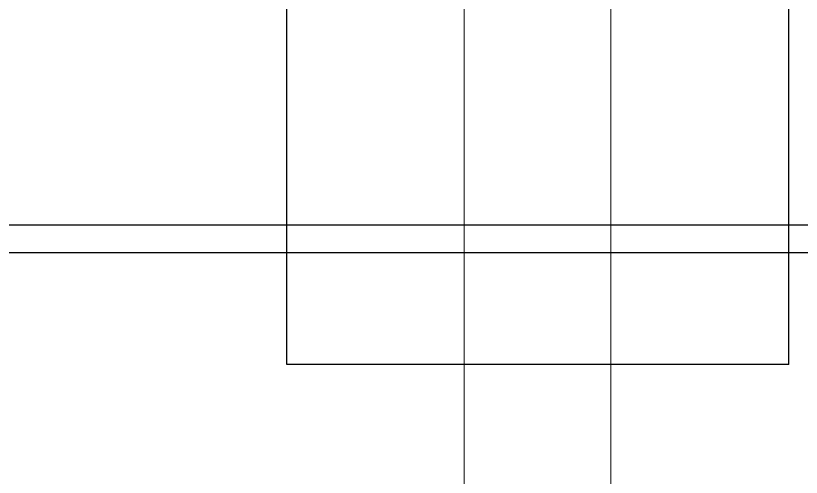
# Model space of a CAD drawing. Extents: x -1889 to 1550, y -1971 to 1122.
# Drawn here: x 1371 to 1378.04, y -879.86 to -875.73 of the extents above; entities that cross this region are included whole.
import ezdxf

# ---------------------------------------------------------------- set-up
doc = ezdxf.new("R2010")
doc.units = 0
doc.header["$LTSCALE"] = 12
doc.header["$MEASUREMENT"] = 0
doc.layers.add('4 PIPE', color=7, linetype='CONTINUOUS')
doc.layers.add('COVER', color=3, linetype='CONTINUOUS')
doc.layers.add('AM_0', color=7, linetype='CONTINUOUS', lineweight=30)

msp = doc.modelspace()

# ---------------------------------------------------------------- linework, layer by layer
at = {"layer": '4 PIPE'}
for p, q in [((1373.43198, -878.85165), (1373.43198, -872.35165)), ((1377.93198, -878.85165), (1377.93198, -872.35165)), ((1377.93198, -878.85165), (1373.43198, -878.85165))]:
    msp.add_line(p, q, dxfattribs=at)
at = {"layer": 'AM_0', "lineweight": 18}
for p, q in [((1375.0198, -869.41165), (1375.0198, -880.42715)), ((1376.3348, -880.42715), (1376.3348, -869.41165))]:
    msp.add_line(p, q, dxfattribs=at)
at = {"layer": 'COVER'}
for p, q in [((1350.05698, -877.60165), (1382.05698, -877.60165)), ((1382.05698, -877.85165), (1350.05698, -877.85165))]:
    msp.add_line(p, q, dxfattribs=at)

doc.saveas('drawing.dxf')
